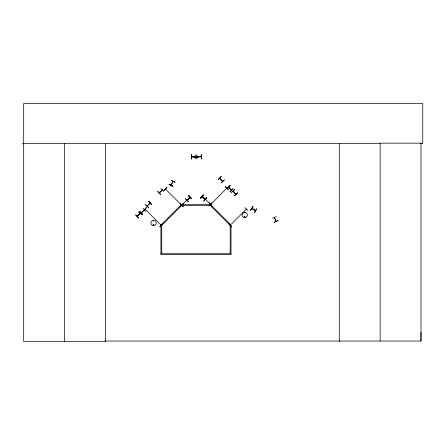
<?xml version="1.0" encoding="UTF-8"?>
<svg xmlns="http://www.w3.org/2000/svg" width="445" height="445" viewBox="0 0 445 445"><rect width="100%" height="100%" fill="white"/><g stroke="black" fill="none" stroke-linecap="round" stroke-linejoin="round"><path stroke-width="0.67" d="M420.67 143.618L422.75 143.618L422.75 103.496L23.685 103.496L23.685 341.504L105.443 341.504L105.387 341.037L420.976 341.037L421.037 332.432M251.87 208.477L255.497 210.685M145.304 209.133L145.454 209.523L145.281 209.094M165.585 188.936L165.818 189.375M181.694 205.012L181.449 204.733M219.652 178.367L222.672 181.304M228.535 187.256L231.511 190.054M233.085 191.233C241.218 199.427 231.022 189.687 233.486 191.383M153.286 224.859C153.87 225.982 153.831 223.885 153.319 224.998M153.798 220.737L153.364 220.854L153.748 220.631M244.327 216.837C245.217 218.222 245 215.92 244.455 216.676M244.928 212.805L244.5 212.693L244.956 212.749M161.224 225.292L160.884 224.964M236.106 194.17L235.856 193.875M187.056 200.139L187.59 199.983M226.811 188.385L230.076 185.654L227 188.591C226.833 187.94 226.132 189.242 226.705 188.263L210.763 204.444L210.891 204.044M137.555 216.103L137.149 216.281M141.477 212.944L144.403 209.951L141.321 212.76M181.788 205.078L189.826 197.102C190.805 196.979 186.533 200.739 187.495 199.95M182.049 205.106L181.927 205.234M202.325 196.317L202.597 196.312M210.374 204.366L210.479 204.261M244.972 217.093C244.794 215.881 244.094 217.777 244.972 217.01M191.55 156.74L195.744 156.701M196.946 156.751L201.196 156.729M172.849 186.233L169.05 184.313L172.832 186.26M171.292 180.425L175.096 182.344L171.308 180.397M171.069 185.209L173.005 181.516M250.63 210.101L253.005 206.563L250.613 210.09M250.791 210.196L252.983 206.552M254.646 212.51L256.654 208.755L254.662 212.521M187.1 200.061L190.148 197.218M226.399 188.524L226.733 188.229M230.688 225.037L230.427 225.304L230.549 224.903M140.292 213.411L137.194 216.203M139.869 213.528L140.125 213.305L137.177 216.248M140.264 213.416L137.327 216.337M162.308 189.993L159.271 192.785M172.988 181.504L170.941 185.131M201.757 196.862L205.078 199.405M202.097 197.124L202.108 196.996M200.345 198.203L203.154 194.999M200.495 198.314L203.131 194.982M201.88 196.607L205.084 199.371M203.877 200.99L206.513 197.658M206.658 197.769L203.855 200.973L206.675 197.786M191.595 156.74L192.051 156.935M195.75 156.879L191.595 156.89L195.806 156.907M188.385 195.639L191.4 198.637L188.407 195.622M143.657 210.635L146.5 207.459L143.679 210.652M166.858 187.312L163.888 190.349M163.999 190.46L166.986 187.434M185.426 198.865L188.469 201.841M188.747 195.505L191.617 198.654L188.736 195.516M161.129 225.265L160.99 224.859M159.822 226.794L162.809 223.768M159.933 226.906L162.937 223.896M180.164 206.625L183.301 203.743L180.142 206.602M225.443 186.622L228.452 189.62M210.663 204.299L210.908 203.999M244.939 207.648L248.004 210.591M246.397 209.089L246.068 209.423M200.79 197.691L203.855 194.732M208.928 205.824L211.948 202.825M148.747 201.324L151.589 204.5L148.736 201.34M138.701 211.82L141.749 214.79M142.806 214.457L139.841 211.403M159.26 192.83L162.236 189.854M162.342 189.959L159.332 192.969M150.032 202.942L147.189 206.052M147.162 206.024L150.171 203.076M163.788 191.411L160.801 188.385M148.58 207.504L145.409 204.667L148.563 207.526M145.854 211.403L142.889 208.355M181.198 204.75L161.151 224.797L161.735 225.381L161.735 253.733M190.215 197.296L187.184 200.25M246.346 209.117L230.299 225.192M221.059 176.654L218.139 179.758L221.048 176.643M218.1 179.713L221.171 176.771M221.104 182.845L224.319 180.053M224.302 180.041L221.087 182.828M226.855 188.446L229.926 185.498M226.967 188.558L230.037 185.615M229.993 191.712L233.041 188.747M234.621 189.659L231.411 192.451L234.643 189.676M237.63 192.791L234.515 195.689M234.665 195.845L237.736 192.902M153.358 224.575C152.819 226.127 154.738 224.514 153.464 224.564M153.759 225.265L153.937 224.831M251.937 208.516L255.519 210.641L252.048 208.332M272.446 218.267L276.339 216.554M274.103 222.194L278.03 220.553M274.187 222.383L278.019 220.525M228.596 187.078L231.545 190.121M219.758 178.267L222.645 181.271M195.789 154.66L195.85 158.915M196.929 154.699L196.896 158.954M201.185 154.676L201.429 158.926L201.24 154.671M22.25 143.785L23.685 143.78M23.685 143.618L380.13 143.618M194.304 157.224L198.487 157.224M160.912 253.733L231.016 253.733M201.107 156.685L196.946 156.901M274.354 217.505L275.995 221.388L274.526 217.483M202.475 196.228L210.324 204.11M195.806 156.712L195.327 156.913M169.139 184.158L172.821 186.283M169.056 184.297L172.743 186.422M165.662 188.98L165.918 189.208M202.431 197.413L204.355 198.915M201.913 196.634L205.184 199.199M225.315 186.744L228.341 189.737M185.554 198.737L188.58 201.73M181.254 204.867L181.643 204.961M145.254 209.117L145.532 209.367M145.426 209.495L145.153 209.222L161.19 225.265M148.624 201.452L151.612 204.478M139.686 211.559L142.695 214.568M138.857 211.67L141.86 214.679M233.019 188.725L229.954 191.667M233.191 191.133L236.061 194.087M165.529 189.119L181.788 205.334L210.14 205.334L230.187 225.381L230.187 253.733M191.511 154.688L191.506 158.943M420.976 341.037L420.976 143.157L380.13 143.157L380.13 341.037M339.279 143.618L339.279 341.504M105.382 143.618L105.382 341.504M64.536 143.618L64.536 341.504M180.336 203.693L183.268 206.775L180.336 203.693M209.172 202.892L212.031 206.046L209.156 202.909M228.836 223.746L231.695 226.906L228.836 223.746M157.775 191.411L160.617 194.587L157.736 191.45M135.697 214.829L138.534 218.006L135.697 214.829M181.788 205.334L161.735 225.381L160.912 225.381L160.912 254.562L231.016 254.562L231.016 225.381L230.187 225.381L230.771 224.797L210.724 204.75L210.14 205.334L210.14 204.505L181.788 204.505L181.788 205.334M191.539 154.688L191.35 158.943L191.539 154.688M243.398 217.255A2.653 2.653 0 0 0 247.381 214.957A2.653 2.653 0 0 0 243.398 212.66A2.653 2.653 0 0 0 243.398 217.255M152.218 225.276A2.692 2.692 0 0 0 156.256 222.945A2.692 2.692 0 0 0 152.218 220.614A2.692 2.692 0 0 0 152.218 225.276"/></g></svg>
